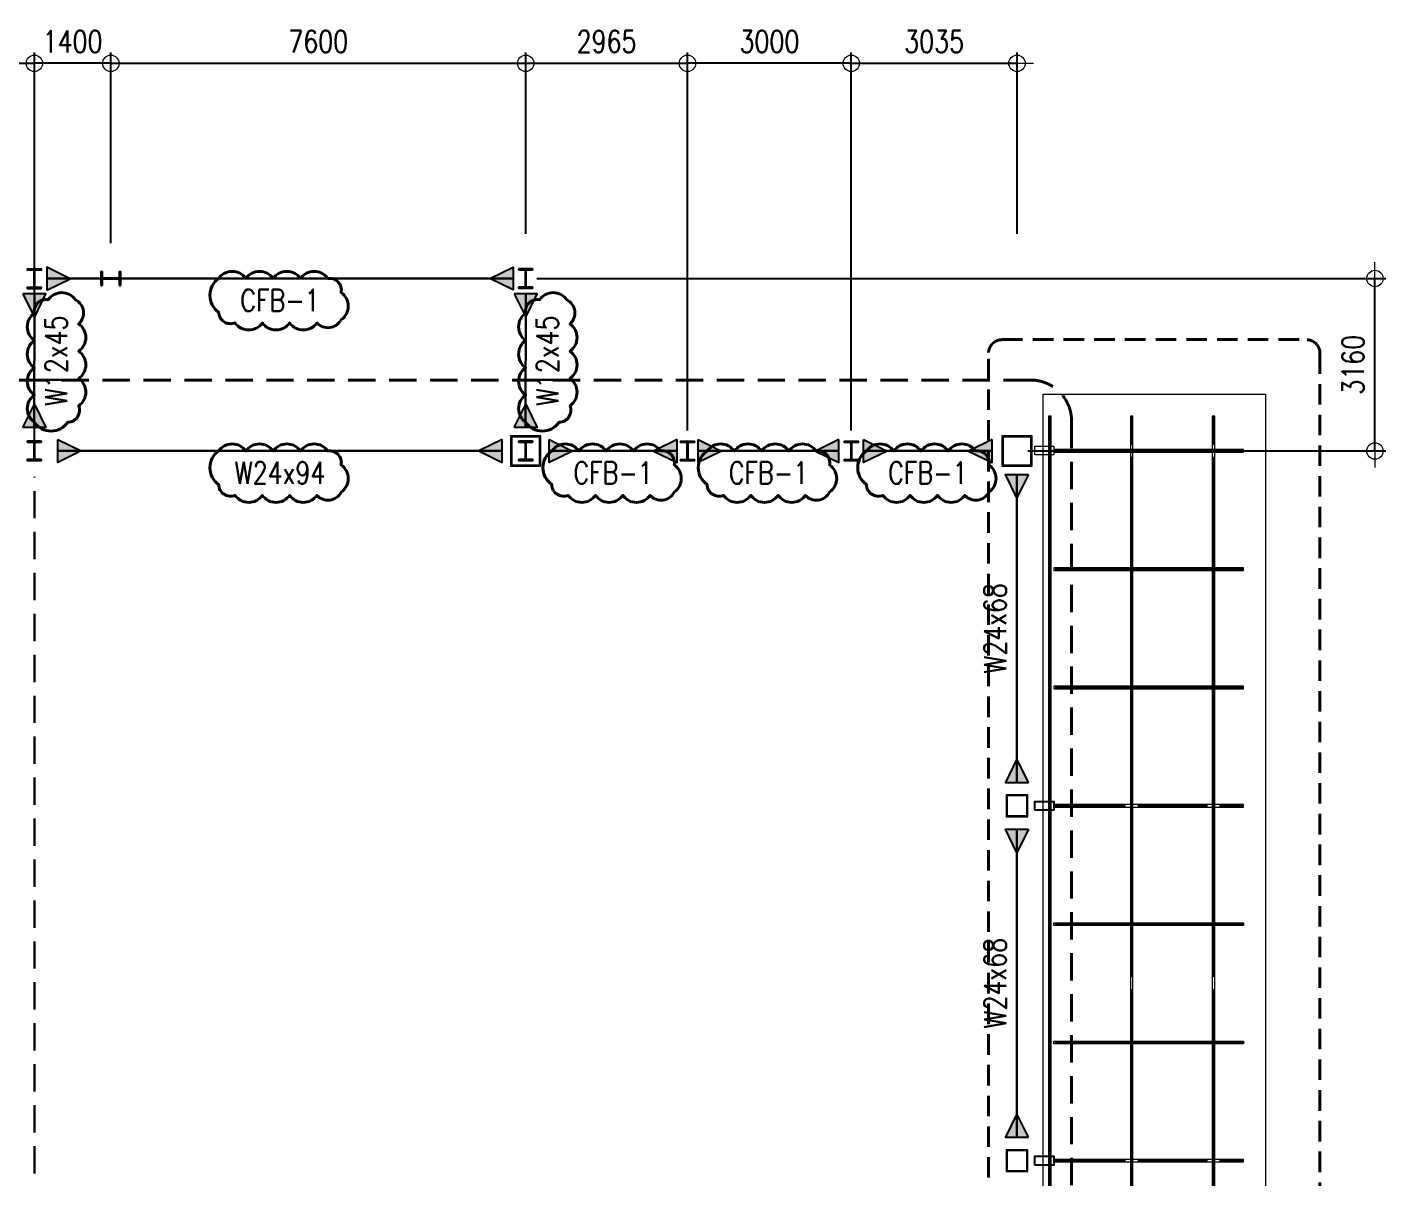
# Model space of a CAD drawing. Header units: millimetres. Extents: x 510057 to 786700, y -16030 to 119854.
# Drawn here: x 561883 to 586771, y 59661 to 80740 of the extents above; entities that cross this region are included whole.
import ezdxf

# ---------------------------------------------------------------- set-up
doc = ezdxf.new("R2010")
doc.units = ezdxf.units.MM
doc.header["$MEASUREMENT"] = 0
doc.linetypes.add('DASHED', pattern=[0.75, 0.5, -0.25])
doc.linetypes.add('HIDDEN', pattern=[0.375, 0.25, -0.125])
doc.layers.get('0').update_dxf_attribs({"lineweight": 0})
for name, color, linetype, lineweight in [('A_ARCHITECTURAL BACKGROUND', 251, 'Continuous', 5), ('COLUMN', 4, 'Continuous', 30), ('HATCH', 8, 'Continuous', 5), ('REVCLOUD', 6, 'Continuous', 40), ('S-ANNO-DIMS', 252, 'Continuous', 5), ('S-BEAM', 5, 'Continuous', 30), ('S-BRACE', 2, 'Continuous', 9), ('S-COLS', 2, 'Continuous', 20), ('SPOT DETAIL', 1, 'HIDDEN', 40)]:
    doc.layers.add(name, color=color, linetype=linetype, lineweight=lineweight)
doc.layers.add('S-CONN', color=1, linetype='Continuous')
doc.styles.add('SIMPLEX', font='SIMPLEX.shx', dxfattribs={"width": 0.8, "height": 400})
doc.dimstyles.new('DIM_200', dxfattribs={"dimtxt": 400, "dimasz": 2, "dimexe": 200, "dimexo": 200, "dimgap": 200, "dimtad": 1, "dimdec": 0, "dimrnd": 1, "dimzin": 1, "dimdsep": 46, "dimtxsty": 'SIMPLEX', "dimblk1": 'ESCADIM_ARW', "dimblk2": 'ESCADIM_ARW', "dimsah": 1, "dimcen": 50, "dimclrd": 251, "dimclre": 251, "dimclrt": 52, "dimazin": 0, "dimtfac": 1, "dimtdec": 0, "dimtofl": 0, "dimtmove": 0, "dimatfit": 3, "dimldrblk": 'ESCADIM_ARW', "dimfxl": 1, "dimtolj": 1, "dimtzin": 0, "dimarcsym": 0})

# ---------------------------------------------------------------- blocks, each defined once
blk = doc.blocks.new('MEZZ. COLUMN LAYOUT')
at = {"layer": 'HATCH'}
h = blk.add_hatch(dxfattribs=at)
h.set_pattern_fill('ANSI31', color=256, scale=250, style=0)
h.set_pattern_definition([(45, (0.62, -44.82), (-22.097087, 22.097087), [])])
h.paths.add_polyline_path([(43820, 68820), (44180, 68820), (44180, 69180), (43820, 69180)], flags=16)
h.paths.add_polyline_path([(43800, 68800), (44200, 68800), (44200, 69200), (43800, 69200)])
h = blk.add_hatch(dxfattribs=at)
h.set_pattern_fill('ANSI31', color=256, scale=250, style=0)
h.set_pattern_definition([(45, (0.62, -6544.82), (-22.097087, 22.097087), [])])
h.paths.add_polyline_path([(43820, 62320), (44180, 62320), (44180, 62680), (43820, 62680)], flags=16)
h.paths.add_polyline_path([(43800, 62300), (44200, 62300), (44200, 62700), (43800, 62700)])
at = {"layer": 'COLUMN', "ltscale": 0.05, "elevation": 0}
for points in [[(26000, 75325), (25873, 75325), (25873, 75342), (25975, 75342, 0.414214), (25995, 75362), (25995, 75642, 0.414214), (25975, 75662), (25873, 75662), (25873, 75678), (26127, 75678), (26127, 75662), (26025, 75662, 0.414214), (26005, 75642), (26005, 75362, 0.414214), (26025, 75342), (26127, 75342), (26127, 75325), (26000, 75325)], [(35000, 75325), (34873, 75325), (34873, 75342), (34975, 75342, 0.414214), (34995, 75362), (34995, 75642, 0.414214), (34975, 75662), (34873, 75662), (34873, 75678), (35127, 75678), (35127, 75662), (35025, 75662, 0.414214), (35005, 75642), (35005, 75362, 0.414214), (35025, 75342), (35127, 75342), (35127, 75325), (35000, 75325)]]:
    blk.add_lwpolyline(points, format="xyb", dxfattribs=at)
at = {"layer": 'S-COLS', "elevation": 0}
for points in [[(34723, 75223), (35277, 75223), (35277, 75777), (34723, 75777)], [(34748, 75248), (35252, 75248), (35252, 75752), (34748, 75752)], [(43723, 75223), (44277, 75223), (44277, 75777), (43723, 75777)], [(43748, 75248), (44252, 75248), (44252, 75752), (43748, 75752)], [(43800, 68800), (44200, 68800), (44200, 69200), (43800, 69200)], [(43820, 68820), (44180, 68820), (44180, 69180), (43820, 69180)], [(43800, 62300), (44200, 62300), (44200, 62700), (43800, 62700)], [(43820, 62320), (44180, 62320), (44180, 62680), (43820, 62680)]]:
    blk.add_lwpolyline(points, close=True, dxfattribs=at)
blk = doc.blocks.new('MF FRAMING LAYOUT')
at = {"layer": 'S-CONN'}
for points in [[(26430, 75290), (26859, 75500), (26430, 75710)], [(34570, 75290), (34141, 75500), (34570, 75710)], [(43790, 75070), (44000, 74641), (44210, 75070)], [(43790, 69430), (44000, 69859), (44210, 69430)], [(43790, 68570), (44000, 68141), (44210, 68570)], [(43790, 62930), (44000, 63359), (44210, 62930)]]:
    blk.add_hatch(color=256, dxfattribs=at).paths.add_polyline_path(points)
at = {"layer": 'S-BEAM'}
for p, q in [((34570, 75500), (26430, 75500, 0)), ((44000, 69430, 0), (44000, 75070, 0)), ((44000, 68570, 0), (44000, 62930, 0))]:
    blk.add_line(p, q, dxfattribs=at)
at = {"layer": 'S-BEAM', "linetype": 'HIDDEN', "ltscale": 2000}
blk.add_line((26000, 56267, 0), (26000, 75027, 0), dxfattribs=at)
at = {"layer": 'S-CONN', "color": 1}
for points in [[(26430, 75710), (26859, 75500), (26430, 75290), (26430, 75711)], [(34570, 75710), (34141, 75500), (34570, 75290), (34570, 75711)]]:
    blk.add_lwpolyline(points, dxfattribs=at)
at = {"layer": 'S-CONN', "color": 1, "elevation": 0}
for points in [[(44210, 75070), (44000, 74641), (43790, 75070), (44211, 75070)], [(44210, 69430), (44000, 69859), (43790, 69430), (44211, 69430)], [(44210, 68570), (44000, 68141), (43790, 68570), (44211, 68570)], [(44210, 62930), (44000, 63359), (43790, 62930), (44211, 62930)]]:
    blk.add_lwpolyline(points, dxfattribs=at)
blk = doc.blocks.new('ESCADIM_ARW')
at = {"color": 7}
blk.add_line((-150, 0), (150, 0), dxfattribs=at)
blk.add_circle((0, 0), 75, dxfattribs=at)
blk = doc.blocks.new('*D20')
at = {"color": 251, "lineweight": -2, "ltscale": 0.5, "transparency": 16777216}
for p, q in [((553015, 72924), (553015, 80278)), ((562015, 72924), (562015, 80278)), ((553017, 80078), (562013, 80078))]:
    blk.add_line(p, q, dxfattribs=at)
at = {"layer": 'Defpoints', "color": 0, "ltscale": 0.5, "transparency": 16777216}
for p in [(562015, 80078), (553015, 72724, 0), (562015, 72724, 0)]:
    blk.add_point(p, dxfattribs=at)
at = {"color": 251, "lineweight": -2, "ltscale": 0.5, "transparency": 16777216, "xscale": 2, "yscale": 2, "zscale": 2, "rotation": 180}
blk.add_blockref('ESCADIM_ARW', (553015, 80078), dxfattribs=at)
at = {"color": 251, "lineweight": -2, "ltscale": 0.5, "transparency": 16777216, "xscale": 2, "yscale": 2, "zscale": 2}
blk.add_blockref('ESCADIM_ARW', (562015, 80078), dxfattribs=at)
at = {"color": 52, "ltscale": 0.5, "transparency": 16777216, "insert": (557515, 80478), "char_height": 400, "attachment_point": 5, "style": 'SIMPLEX'}
blk.add_mtext('\\A1;{\\W0.8;9000}', dxfattribs=at)
blk = doc.blocks.new('*D21')
at = {"color": 251, "lineweight": -2, "ltscale": 0.5, "transparency": 16777216}
for p, q in [((562015, 72924), (562015, 80278)), ((563415, 76781), (563415, 80278)), ((563413, 80078), (562017, 80078))]:
    blk.add_line(p, q, dxfattribs=at)
at = {"layer": 'Defpoints', "color": 0, "ltscale": 0.5, "transparency": 16777216}
for p in [(562015, 80078), (563415, 76581, 0), (562015, 72724, 0)]:
    blk.add_point(p, dxfattribs=at)
at = {"color": 251, "lineweight": -2, "ltscale": 0.5, "transparency": 16777216, "xscale": 2, "yscale": 2, "zscale": 2, "rotation": 180}
blk.add_blockref('ESCADIM_ARW', (562015, 80078), dxfattribs=at)
at = {"color": 251, "lineweight": -2, "ltscale": 0.5, "transparency": 16777216, "xscale": 2, "yscale": 2, "zscale": 2}
blk.add_blockref('ESCADIM_ARW', (563415, 80078), dxfattribs=at)
at = {"color": 52, "ltscale": 0.5, "transparency": 16777216, "insert": (562715, 80478), "char_height": 400, "attachment_point": 5, "style": 'SIMPLEX'}
blk.add_mtext('\\A1;{\\W0.8;1400}', dxfattribs=at)
blk = doc.blocks.new('*D22')
at = {"color": 251, "lineweight": -2, "ltscale": 0.5, "transparency": 16777216}
for p, q in [((563415, 76781), (563415, 80278)), ((571015, 76952), (571015, 80278)), ((563417, 80078), (571013, 80078))]:
    blk.add_line(p, q, dxfattribs=at)
at = {"layer": 'Defpoints', "color": 0, "ltscale": 0.5, "transparency": 16777216}
for p in [(571015, 80078), (571015, 76752, 0), (563415, 76581, 0)]:
    blk.add_point(p, dxfattribs=at)
at = {"color": 251, "lineweight": -2, "ltscale": 0.5, "transparency": 16777216, "xscale": 2, "yscale": 2, "zscale": 2, "rotation": 180}
blk.add_blockref('ESCADIM_ARW', (563415, 80078), dxfattribs=at)
at = {"color": 251, "lineweight": -2, "ltscale": 0.5, "transparency": 16777216, "xscale": 2, "yscale": 2, "zscale": 2}
blk.add_blockref('ESCADIM_ARW', (571015, 80078), dxfattribs=at)
at = {"color": 52, "ltscale": 0.5, "transparency": 16777216, "insert": (567215, 80478), "char_height": 400, "attachment_point": 5, "style": 'SIMPLEX'}
blk.add_mtext('\\A1;{\\W0.8;7600}', dxfattribs=at)
blk = doc.blocks.new('*D23')
at = {"color": 251, "lineweight": -2, "ltscale": 0.5, "transparency": 16777216}
for p, q in [((573979, 73352), (573979, 80278)), ((576979, 73352), (576979, 80278)), ((576977, 80078), (573981, 80078))]:
    blk.add_line(p, q, dxfattribs=at)
at = {"layer": 'Defpoints', "color": 0, "ltscale": 0.5, "transparency": 16777216}
for p in [(573979, 80078), (573979, 73152, 0), (576979, 73152, 0)]:
    blk.add_point(p, dxfattribs=at)
at = {"color": 251, "lineweight": -2, "ltscale": 0.5, "transparency": 16777216, "xscale": 2, "yscale": 2, "zscale": 2, "rotation": 180}
blk.add_blockref('ESCADIM_ARW', (573979, 80078), dxfattribs=at)
at = {"color": 251, "lineweight": -2, "ltscale": 0.5, "transparency": 16777216, "xscale": 2, "yscale": 2, "zscale": 2}
blk.add_blockref('ESCADIM_ARW', (576979, 80078), dxfattribs=at)
at = {"color": 52, "ltscale": 0.5, "transparency": 16777216, "insert": (575479, 80478), "char_height": 400, "attachment_point": 5, "style": 'SIMPLEX'}
blk.add_mtext('\\A1;{\\W0.8;3000}', dxfattribs=at)
blk = doc.blocks.new('*D24')
at = {"color": 251, "lineweight": -2, "ltscale": 0.5, "transparency": 16777216}
for p, q in [((571015, 76952), (571015, 80278)), ((573979, 73352), (573979, 80278)), ((571017, 80078), (573977, 80078))]:
    blk.add_line(p, q, dxfattribs=at)
at = {"layer": 'Defpoints', "color": 0, "ltscale": 0.5, "transparency": 16777216}
for p in [(573979, 80078), (571015, 76752, 0), (573979, 73152, 0)]:
    blk.add_point(p, dxfattribs=at)
at = {"color": 251, "lineweight": -2, "ltscale": 0.5, "transparency": 16777216, "xscale": 2, "yscale": 2, "zscale": 2, "rotation": 180}
blk.add_blockref('ESCADIM_ARW', (571015, 80078), dxfattribs=at)
at = {"color": 251, "lineweight": -2, "ltscale": 0.5, "transparency": 16777216, "xscale": 2, "yscale": 2, "zscale": 2}
blk.add_blockref('ESCADIM_ARW', (573979, 80078), dxfattribs=at)
at = {"color": 52, "ltscale": 0.5, "transparency": 16777216, "insert": (572497, 80478), "char_height": 400, "attachment_point": 5, "style": 'SIMPLEX'}
blk.add_mtext('\\A1;{\\W0.8;2965}', dxfattribs=at)
blk = doc.blocks.new('*D25')
at = {"color": 251, "lineweight": -2, "ltscale": 0.5, "transparency": 16777216}
for p, q in [((576979, 73352), (576979, 80278)), ((580015, 76952), (580015, 80278)), ((576981, 80078), (580013, 80078))]:
    blk.add_line(p, q, dxfattribs=at)
at = {"layer": 'Defpoints', "color": 0, "ltscale": 0.5, "transparency": 16777216}
for p in [(580015, 80078), (580015, 76752, 0), (576979, 73152, 0)]:
    blk.add_point(p, dxfattribs=at)
at = {"color": 251, "lineweight": -2, "ltscale": 0.5, "transparency": 16777216, "xscale": 2, "yscale": 2, "zscale": 2, "rotation": 180}
blk.add_blockref('ESCADIM_ARW', (576979, 80078), dxfattribs=at)
at = {"color": 251, "lineweight": -2, "ltscale": 0.5, "transparency": 16777216, "xscale": 2, "yscale": 2, "zscale": 2}
blk.add_blockref('ESCADIM_ARW', (580015, 80078), dxfattribs=at)
at = {"color": 52, "ltscale": 0.5, "transparency": 16777216, "insert": (578497, 80478), "char_height": 400, "attachment_point": 5, "style": 'SIMPLEX'}
blk.add_mtext('\\A1;{\\W0.8;3035}', dxfattribs=at)
blk = doc.blocks.new('*D31')
at = {"layer": 'Defpoints', "color": 0, "ltscale": 0.05, "transparency": 16777216}
for p in [(571019, 76136, 0), (586571, 76136), (580015, 72976, 0)]:
    blk.add_point(p, dxfattribs=at)
at = {"layer": 'S-ANNO-DIMS', "color": 251, "lineweight": -2, "ltscale": 0.05, "transparency": 16777216}
for p, q in [((571219, 76136), (586771, 76136)), ((586571, 72978), (586571, 76134)), ((580215, 72976), (586771, 72976))]:
    blk.add_line(p, q, dxfattribs=at)
at = {"layer": 'S-ANNO-DIMS', "color": 251, "lineweight": -2, "ltscale": 0.05, "transparency": 16777216, "xscale": 2, "yscale": 2, "zscale": 2}
for p, rotation in [((586571, 76136), 90), ((586571, 72976), 270)]:
    blk.add_blockref('ESCADIM_ARW', p, dxfattribs=dict(at, rotation=rotation))
at = {"layer": 'S-ANNO-DIMS', "color": 52, "ltscale": 0.05, "transparency": 16777216, "insert": (586171, 74556), "char_height": 400, "attachment_point": 5, "rotation": 90, "style": 'SIMPLEX'}
blk.add_mtext('\\A1;{\\W0.8;3160}', dxfattribs=at)
blk = doc.blocks.new('momcon')
at = {"layer": 'S-CONN'}
blk.add_hatch(color=256, dxfattribs=at).paths.add_polyline_path([(747072, 64696), (746862, 64267), (746652, 64696)])
at = {"layer": 'S-CONN', "color": 1}
blk.add_lwpolyline([(746652, 64696), (746862, 64267), (747072, 64696), (746650, 64696)], dxfattribs=at)

msp = doc.modelspace()

# ---------------------------------------------------------------- linework, layer by layer
at = {"layer": 'A_ARCHITECTURAL BACKGROUND', "color": 1, "elevation": 0}
msp.add_lwpolyline([(580493, 52540.3), (580493, 74015.5), (584564.6, 74015.5), (584564.6, 52540.3)], close=True, dxfattribs=at)
at = {"layer": 'A_ARCHITECTURAL BACKGROUND', "color": 8, "elevation": 0}
for points in [[(580591.6, 52939.3), (580637.6, 52939.3), (580637.6, 73615.5), (580591.6, 73615.5)], [(582091.6, 52940.3), (582137.6, 52940.3), (582137.6, 73615.5), (582091.6, 73615.5)], [(583591.6, 52940.3), (583637.6, 52940.3), (583637.6, 73615.5), (583591.6, 73615.5)], [(580689.6, 73003.2), (580689.6, 72957.2), (584164.6, 72957.2), (584164.6, 73003.2)], [(580689.6, 70835.1), (580689.6, 70789.1), (584164.6, 70789.1), (584164.6, 70835.1)], [(580689.6, 68667.1), (580689.6, 68621.1), (584164.6, 68621.1), (584164.6, 68667.1)], [(580689.6, 66499), (580689.6, 66453), (584164.6, 66453), (584164.6, 66499)], [(580689.6, 64285), (580689.6, 64331), (584164.6, 64331), (584164.6, 64285)], [(580689.6, 62116.9), (580689.6, 62162.9), (584164.6, 62162.9), (584164.6, 62116.9)], [(580689.6, 59999), (580689.6, 59953), (584164.6, 59953), (584164.6, 59999)]]:
    msp.add_lwpolyline(points, close=True, dxfattribs=at)
at = {"layer": 'COLUMN', "ltscale": 0.05, "elevation": 0}
for points in [[(562014.6, 75955.5), (561887.7, 75955.5), (561887.7, 75971.9), (561989.7, 75971.9, 0.4142136), (562009.8, 75992), (562009.8, 76271.8, 0.4142136), (561989.7, 76292), (561887.7, 76292), (561887.7, 76308.3), (562141.5, 76308.3), (562141.5, 76292), (562039.5, 76292, 0.4142136), (562019.4, 76271.8), (562019.4, 75992, 0.4142136), (562039.5, 75971.9), (562141.5, 75971.9), (562141.5, 75955.5), (562014.6, 75955.5)], [(563238.2, 76136.3), (563238.2, 76263.3), (563254.6, 76263.3), (563254.6, 76161.2, 0.4142136), (563274.7, 76141.1), (563554.5, 76141.1, 0.4142136), (563574.6, 76161.2), (563574.6, 76263.3), (563591, 76263.3), (563591, 76009.4), (563574.6, 76009.4), (563574.6, 76111.4, 0.4142136), (563554.5, 76131.6), (563274.7, 76131.6, 0.4142136), (563254.6, 76111.4), (563254.6, 76009.4), (563238.2, 76009.4), (563238.2, 76136.3)], [(571014.6, 75959.9), (570887.7, 75959.9), (570887.7, 75976.3), (570989.7, 75976.3, 0.4142136), (571009.8, 75996.4), (571009.8, 76276.2, 0.4142136), (570989.7, 76296.3), (570887.7, 76296.3), (570887.7, 76312.7), (571141.5, 76312.7), (571141.5, 76296.3), (571039.5, 76296.3, 0.4142136), (571019.4, 76276.2), (571019.4, 75996.4, 0.4142136), (571039.5, 75976.3), (571141.5, 75976.3), (571141.5, 75959.9), (571014.6, 75959.9)], [(573979.2, 72799.6), (573852.3, 72799.6), (573852.3, 72816), (573954.3, 72816, 0.4142136), (573974.5, 72836.1), (573974.5, 73115.9, 0.4142136), (573954.3, 73136), (573852.3, 73136), (573852.3, 73152.4), (574106.2, 73152.4), (574106.2, 73136), (574004.1, 73136, 0.4142136), (573984, 73115.9), (573984, 72836.1, 0.4142136), (574004.1, 72816), (574106.2, 72816), (574106.2, 72799.6), (573979.2, 72799.6)], [(576979.3, 72799.6), (576852.4, 72799.6), (576852.4, 72816), (576954.4, 72816, 0.4142136), (576974.5, 72836.1), (576974.5, 73115.9, 0.4142136), (576954.4, 73136), (576852.4, 73136), (576852.4, 73152.4), (577106.2, 73152.4), (577106.2, 73136), (577004.2, 73136, 0.4142136), (576984.1, 73115.9), (576984.1, 72836.1, 0.4142136), (577004.2, 72816), (577106.2, 72816), (577106.2, 72799.6), (576979.3, 72799.6)]]:
    msp.add_lwpolyline(points, format="xyb", dxfattribs=at)
at = {"layer": 'COLUMN', "color": 4, "lineweight": -3, "ltscale": 0.05, "elevation": 0}
for points in [[(580340.8, 66395.2), (580340.8, 66556.8), (580689.6, 66556.8), (580689.6, 66395.2)], [(580340.8, 59895.2), (580340.8, 60056.8), (580689.6, 60056.8), (580689.6, 59895.2)]]:
    msp.add_lwpolyline(points, close=True, dxfattribs=at)
at = {"layer": 'REVCLOUD', "ltscale": 0.05, "elevation": 0}
for points in [[(565389.3, 76136.3, -0.5205671), (565889.3, 76136.3, -0.5205671), (566389.3, 76136.3, -0.5205671), (566889.3, 76136.3, -0.5205671), (567389.3, 76136.3, -0.5205671), (567634, 75881, -0.5205671), (567634, 75381, -0.5205671), (567191.1, 75323.8, -0.5205671), (566691.1, 75323.8, -0.5205671), (566191.1, 75323.8, -0.5205671), (565691.1, 75323.8, -0.5205671), (565389.3, 75522, -0.5205671)], [(562014.2, 73502, -0.5205671), (562014.2, 74002, -0.5205671), (562014.2, 74502, -0.5205671), (562014.2, 75002, -0.5205671), (562014.2, 75502, -0.5205671), (562269.5, 75746.7, -0.5205671), (562769.5, 75746.7, -0.5205671), (562826.7, 75303.9, -0.5205671), (562826.7, 74803.9, -0.5205671), (562826.7, 74303.9, -0.5205671), (562826.7, 73803.9, -0.5205671), (562628.5, 73502, -0.5205671)], [(571014.2, 73502, -0.5205671), (571014.2, 74002, -0.5205671), (571014.2, 74502, -0.5205671), (571014.2, 75002, -0.5205671), (571014.2, 75502, -0.5205671), (571269.5, 75746.7, -0.5205671), (571769.5, 75746.7, -0.5205671), (571826.7, 75303.9, -0.5205671), (571826.7, 74803.9, -0.5205671), (571826.7, 74303.9, -0.5205671), (571826.7, 73803.9, -0.5205671), (571628.5, 73502, -0.5205671)], [(565389.3, 72976, -0.5205671), (565889.3, 72976, -0.5205671), (566389.3, 72976, -0.5205671), (566889.3, 72976, -0.5205671), (567389.3, 72976, -0.5205671), (567634, 72720.7, -0.5205671), (567634, 72220.7, -0.5205671), (567191.1, 72163.5, -0.5205671), (566691.1, 72163.5, -0.5205671), (566191.1, 72163.5, -0.5205671), (565691.1, 72163.5, -0.5205671), (565389.3, 72361.7, -0.5205671)], [(571491, 72976, -0.5205671), (571991, 72976, -0.5205671), (572491, 72976, -0.5205671), (572991, 72976, -0.5205671), (573491, 72976, -0.5205671), (573735.6, 72720.7, -0.5205671), (573735.6, 72220.7, -0.5205671), (573292.8, 72163.5, -0.5205671), (572792.8, 72163.5, -0.5205671), (572292.8, 72163.5, -0.5205671), (571792.8, 72163.5, -0.5205671), (571491, 72361.7, -0.5205671)], [(574336.8, 72976, -0.5205671), (574836.8, 72976, -0.5205671), (575336.8, 72976, -0.5205671), (575836.8, 72976, -0.5205671), (576336.8, 72976, -0.5205671), (576581.5, 72720.7, -0.5205671), (576581.5, 72220.7, -0.5205671), (576138.7, 72163.5, -0.5205671), (575638.7, 72163.5, -0.5205671), (575138.7, 72163.5, -0.5205671), (574638.7, 72163.5, -0.5205671), (574336.8, 72361.7, -0.5205671)], [(577256.2, 72976, -0.5205671), (577756.2, 72976, -0.5205671), (578256.2, 72976, -0.5205671), (578756.2, 72976, -0.5205671), (579256.2, 72976, -0.5205671), (579500.9, 72720.7, -0.5205671), (579500.9, 72220.7, -0.5205671), (579058.1, 72163.5, -0.5205671), (578558.1, 72163.5, -0.5205671), (578058.1, 72163.5, -0.5205671), (577558.1, 72163.5, -0.5205671), (577256.2, 72361.7, -0.5205671)]]:
    msp.add_lwpolyline(points, format="xyb", close=True, dxfattribs=at)
at = {"layer": 'S-BEAM'}
for p, q in [((570788.7, 76136.3, 0), (562240.5, 76136.3, 0)), ((562013.6, 73397.3, 0), (562014.8, 75857.4, 0)), ((571013.6, 73397.3, 0), (571014.8, 75857.4, 0)), ((580614.6, 52939.3), (580614.6, 73615.5)), ((582114.6, 73090.9, 0), (582114.6, 73615.5, 0)), ((583614.6, 73090.9, 0), (583614.6, 73615.5, 0)), ((571445.1, 72976, 0), (573787.5, 72976, 0)), ((574170.9, 72976, 0), (576753.4, 72976, 0)), ((577205.2, 72976, 0), (579557.9, 72976, 0)), ((584164.6, 72980.2, 0), (580714.6, 72980.2, 0)), ((582114.6, 72869.4, 0), (582114.6, 63340.5, 0)), ((583614.6, 72869.4, 0), (583614.6, 63340.5, 0)), ((584164.6, 70812.1, 0), (580714.6, 70812.1, 0)), ((584164.6, 68644.1, 0), (580714.6, 68644.1, 0)), ((582003.8, 66476, 0), (580714.6, 66476, 0)), ((583503.8, 66476, 0), (582225.4, 66476, 0)), ((584164.6, 66476, 0), (583725.4, 66476, 0)), ((584164.6, 64308, 0), (580714.6, 64308, 0)), ((582114.6, 53593.8, 0), (582114.6, 63119, 0)), ((583614.6, 53593.8, 0), (583614.6, 63119, 0)), ((584164.6, 62139.9, 0), (580714.6, 62139.9, 0)), ((582003.8, 59976, 0), (580714.6, 59976, 0)), ((583503.8, 59976, 0), (582225.4, 59976, 0)), ((584164.6, 59976, 0), (583725.4, 59976, 0))]:
    msp.add_line(p, q, dxfattribs=at)
at = {"layer": 'S-COLS', "elevation": 0}
msp.add_lwpolyline([(580340.8, 72905.4), (580340.8, 73067), (580689.6, 73067), (580689.6, 72905.4)], close=True, dxfattribs=at)
at = {"layer": 'SPOT DETAIL', "ltscale": 1500, "elevation": 0}
msp.add_lwpolyline([(579493, 51790.3), (579493, 74765.5, -0.4142136), (579743, 75015.5), (585314.6, 75015.5, -0.4142136), (585564.6, 74765.5), (585564.6, 51790.3, -0.4142136), (585314.6, 51540.3), (579743, 51540.3, -0.4142136)], format="xyb", close=True, dxfattribs=at)
at = {"layer": 'SPOT DETAIL', "color": 1, "linetype": 'DASHED', "ltscale": 1000, "elevation": 0}
msp.add_lwpolyline([(561779.3, 53525.1), (580264.6, 53525.1, 0.4142136), (581014.6, 54275.1), (581014.6, 73526, 0.4142136), (580264.6, 74276), (561779.3, 74276, 0.4142136), (561029.3, 73526), (561029.3, 54275.1, 0.4142136)], format="xyb", close=True, dxfattribs=at)

# ---------------------------------------------------------------- block references
msp.add_blockref('MEZZ. COLUMN LAYOUT', (536014.6, -2524, 0))
at = {"layer": 'S-ANNO-DIMS'}
for p, rotation in [((626937, -670730, 0), 90), ((509091.1, 819837.4, 0), 270), ((512056.9, 819837.4, 0), 270), ((514861.5, 819837.4, 0), 270)]:
    msp.add_blockref('momcon', p, dxfattribs=dict(at, rotation=rotation))
at = {"layer": 'S-ANNO-DIMS', "xscale": -1}
for p, rotation in [((506092.2, -670725.6, 0), 270), ((-184847.3, 138102.9, 0), 180), ((-175847.3, 138102.9, 0), 180), ((636141.5, 819837.4, 0), 90), ((638867.4, 819837.4, 0), 90), ((641901.7, 819837.4, 0), 90)]:
    msp.add_blockref('momcon', p, dxfattribs=dict(at, rotation=rotation))
at = {"layer": 'S-ANNO-DIMS'}
for p in [(-184847.3, 11156.6, 0), (-175847.3, 11161, 0)]:
    msp.add_blockref('momcon', p, dxfattribs=at)
at = {"layer": 'S-BRACE'}
msp.add_blockref('MF FRAMING LAYOUT', (536014.6, -2524, 0), dxfattribs=at)

# ---------------------------------------------------------------- texts
at = {"layer": 'S-ANNO-DIMS', "color": 52, "char_height": 400, "attachment_point": 5, "style": 'SIMPLEX'}
for s, insert in [('\\A1;CFB-1', (566514.6, 75737, 0)), ('\\A1;W24x94', (566514.6, 72576.7, 0)), ('\\A1;CFB-1', (572616.3, 72576.7, 0)), ('\\A1;CFB-1', (575462.2, 72576.7, 0)), ('\\A1;CFB-1', (578381.6, 72576.7, 0))]:
    msp.add_mtext(s, dxfattribs=dict(at, insert=insert))
at = {"layer": 'S-ANNO-DIMS', "color": 52, "char_height": 400, "attachment_point": 5, "rotation": 90, "style": 'SIMPLEX'}
for s, insert in [('\\A1;W12x45', (562413.5, 74627.4, 0)), ('\\A1;W12x45', (571413.5, 74627.4, 0)), ('\\A1;W24x68', (579614.6, 69726, 0)), ('\\A1;W24x68', (579614.6, 63226, 0))]:
    msp.add_mtext(s, dxfattribs=dict(at, insert=insert))

# ---------------------------------------------------------------- dimensions: what is measured, and where the dimension line sits
at = {"ltscale": 0.5}
for base, p1, p2, picture, middle in [((562014.6, 80077.7, 0), (553014.6, 72724, 0), (562014.6, 72724, 0), '*D20', (557514.6, 80477.7, 0)), ((571014.6, 80077.7, 0), (563414.6, 76580.8, 0), (571014.6, 76752.4, 0), '*D22', (567214.6, 80477.7, 0)), ((573979.2, 80077.7, 0), (571014.6, 76752.4, 0), (573979.2, 73152.4, 0), '*D24', (572496.9, 80477.7, 0)), ((580014.6, 80077.7, 0), (576979.3, 73152.4, 0), (580014.6, 76752.4, 0), '*D25', (578497, 80477.7, 0))]:
    dim = msp.add_linear_dim(base=base, p1=p1, p2=p2, text='{\\W0.8;<>}', dimstyle='DIM_200', dxfattribs=at)
    dim.commit()
    dim.dimension.update_dxf_attribs({"geometry": picture, "text_midpoint": middle})
dim = msp.add_linear_dim(base=(562014.6, 80077.7, 0), p1=(563414.6, 76580.8, 0), p2=(562014.6, 72724, 0), angle=180, text='{\\W0.8;<>}', dimstyle='DIM_200', dxfattribs=at)
dim.commit()
dim.dimension.update_dxf_attribs({"geometry": '*D21', "text_midpoint": (562714.6, 80077.7, 0), "dimtype": 160})
dim = msp.add_linear_dim(base=(573979.2, 80077.7, 0), p1=(576979.3, 73152.4, 0), p2=(573979.2, 73152.4, 0), angle=180, text='{\\W0.8;<>}', dimstyle='DIM_200', dxfattribs=at)
dim.commit()
dim.dimension.update_dxf_attribs({"geometry": '*D23', "text_midpoint": (575479.3, 80477.7, 0)})
at = {"layer": 'S-ANNO-DIMS', "ltscale": 0.05}
dim = msp.add_linear_dim(base=(586570.9, 76136.3, 0), p1=(580014.6, 72976, 0), p2=(571019.4, 76136.3, 0), angle=90, text='{\\W0.8;<>}', dimstyle='DIM_200', dxfattribs=at)
dim.commit()
dim.dimension.update_dxf_attribs({"geometry": '*D31', "text_midpoint": (586170.9, 74556.2, 0)})

doc.saveas('drawing.dxf')
